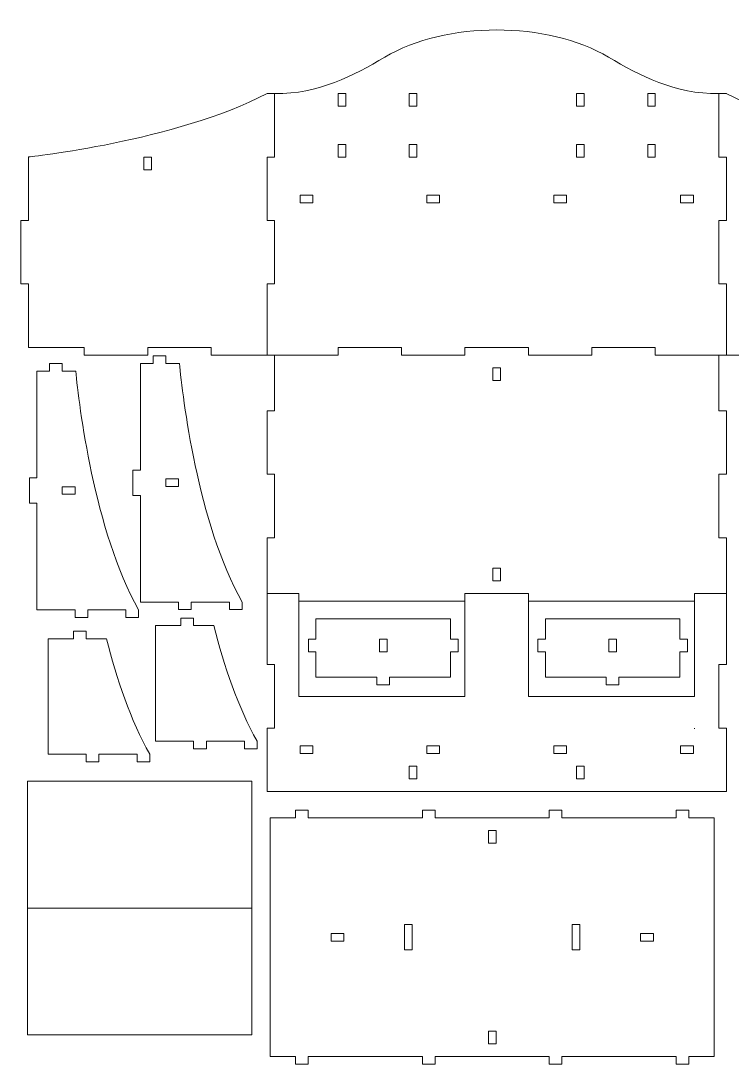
# Model space of a CAD drawing. Header units: millimetres. Extents: x 401 to 1796, y 156 to 1707.
# Drawn here: x 401 to 962, y 249 to 1071 of the extents above; entities that cross this region are included whole.
import ezdxf

# ---------------------------------------------------------------- set-up
doc = ezdxf.new("R2010")
doc.units = ezdxf.units.MM
doc.header["$MEASUREMENT"] = 0
doc.layers.add('layer 1', color=7, linetype='Continuous')

msp = doc.modelspace()

# ---------------------------------------------------------------- linework, layer by layer
at = {"layer": 'layer 1', "color": 240, "lineweight": 20}
for points in [[(651.1672, 1003.3244), (657.1672, 1003.3244), (657.1672, 1013.3244), (651.1672, 1013.3244), (651.1672, 1003.3244)], [(707.1672, 1003.3244), (713.1672, 1003.3244), (713.1672, 1013.3244), (707.1672, 1013.3244), (707.1672, 1003.3244)], [(839.1672, 1003.3244), (845.1672, 1003.3244), (845.1672, 1013.3244), (839.1672, 1013.3244), (839.1672, 1003.3244)], [(895.1672, 1003.3244), (901.1672, 1003.3244), (901.1672, 1013.3244), (895.1672, 1013.3244), (895.1672, 1003.3244)], [(651.1672, 963.3244), (657.1672, 963.3244), (657.1672, 973.3244), (651.1672, 973.3244), (651.1672, 963.3244)], [(707.1672, 963.3244), (713.1672, 963.3244), (713.1672, 973.3244), (707.1672, 973.3244), (707.1672, 963.3244)], [(839.1672, 963.3244), (845.1672, 963.3244), (845.1672, 973.3244), (839.1672, 973.3244), (839.1672, 963.3244)], [(895.1672, 963.3244), (901.1672, 963.3244), (901.1672, 973.3244), (895.1672, 973.3244), (895.1672, 963.3244)], [(498.1672, 953.3244), (504.1672, 953.3244), (504.1672, 963.3244), (498.1672, 963.3244), (498.1672, 953.3244)], [(621.1672, 927.3244), (631.1672, 927.3244), (631.1672, 933.3244), (621.1672, 933.3244), (621.1672, 927.3244)], [(721.1672, 927.3244), (731.1672, 927.3244), (731.1672, 933.3244), (721.1672, 933.3244), (721.1672, 927.3244)], [(821.1672, 927.3244), (831.1672, 927.3244), (831.1672, 933.3244), (821.1672, 933.3244), (821.1672, 927.3244)], [(921.1672, 927.3244), (931.1672, 927.3244), (931.1672, 933.3244), (921.1672, 933.3244), (921.1672, 927.3244)], [(773.1672, 787.3244), (779.1672, 787.3244), (779.1672, 797.3244), (773.1672, 797.3244), (773.1672, 787.3244)], [(773.1672, 629.3244), (779.1672, 629.3244), (779.1672, 639.3244), (773.1672, 639.3244), (773.1672, 629.3244)], [(621.1672, 493.3244), (631.1672, 493.3244), (631.1672, 499.3244), (621.1672, 499.3244), (621.1672, 493.3244)], [(721.1672, 493.3244), (731.1672, 493.3244), (731.1672, 499.3244), (721.1672, 499.3244), (721.1672, 493.3244)], [(821.1672, 493.3509), (831.1672, 493.3509), (831.1672, 499.3509), (821.1672, 499.3509), (821.1672, 493.3509)], [(921.1672, 493.3244), (931.1672, 493.3244), (931.1672, 499.3244), (921.1672, 499.3244), (921.1672, 493.3244)], [(707.1672, 473.3244), (713.1672, 473.3244), (713.1672, 483.3244), (707.1672, 483.3244), (707.1672, 473.3244)], [(839.1672, 473.3244), (845.1672, 473.3244), (845.1672, 483.3244), (839.1672, 483.3244), (839.1672, 473.3244)]]:
    msp.add_lwpolyline(points, close=True, dxfattribs=at)
at = {"layer": 'layer 1', "color": 250, "lineweight": 20}
for points in [[(769.6406, 422.5405), (775.6406, 422.5405), (775.6406, 432.5405), (769.6406, 432.5405), (769.6406, 422.5405)], [(703.6406, 338.5405), (709.6406, 338.5405), (709.6406, 358.5405), (703.6406, 358.5405), (703.6406, 338.5405)], [(835.6406, 338.5405), (841.6406, 338.5405), (841.6406, 358.5405), (835.6406, 358.5405), (835.6406, 338.5405)], [(645.6406, 345.5405), (655.6406, 345.5405), (655.6406, 351.5405), (645.6406, 351.5405), (645.6406, 345.5405)], [(889.6406, 345.5405), (899.6406, 345.5405), (899.6406, 351.5405), (889.6406, 351.5405), (889.6406, 345.5405)], [(769.6406, 264.5405), (775.6406, 264.5405), (775.6406, 274.5405), (769.6406, 274.5405), (769.6406, 264.5405)]]:
    msp.add_lwpolyline(points, close=True, dxfattribs=at)
at = {"layer": 'layer 1', "color": 240, "lineweight": 20}
for points, knots in [([(957.1674, 807.3242), (957.1674, 807.3242), (957.1674, 863.3244), (957.1674, 863.3244), (957.1674, 863.3244), (957.1674, 863.3244), (951.167, 863.3242), (951.167, 863.3242), (951.167, 863.3242), (951.167, 863.3242), (951.167, 913.3242), (951.167, 913.3242), (951.167, 913.3242), (951.167, 913.3242), (957.1674, 913.3242), (957.1674, 913.3242), (957.1674, 913.3242), (957.1674, 913.3242), (957.1674, 963.3246), (957.1674, 963.3246), (957.1674, 963.3246), (957.1674, 963.3246), (951.167, 963.3244), (951.167, 963.3244), (951.167, 963.3244), (951.167, 963.3244), (951.167, 1013.3366), (951.167, 1013.3366), (951.167, 1013.3366), (916.6127, 1012.8363), (888.9398, 1027.4758), (864.3451, 1042.0728), (864.3451, 1042.0728), (816.2293, 1070.6298), (736.1045, 1070.6283), (687.9894, 1042.0718), (687.9894, 1042.0718), (663.3948, 1027.4748), (635.7215, 1012.8241), (601.1672, 1013.3244)], [0, 0, 0, 0, 0.09090909, 0.09090909, 0.09090909, 0.09090909, 0.18181818, 0.18181818, 0.18181818, 0.18181818, 0.27272727, 0.27272727, 0.27272727, 0.27272727, 0.36363636, 0.36363636, 0.36363636, 0.36363636, 0.45454545, 0.45454545, 0.45454545, 0.45454545, 0.54545455, 0.54545455, 0.54545455, 0.54545455, 0.63636364, 0.63636364, 0.63636364, 0.63636364, 0.72727273, 0.72727273, 0.72727273, 0.72727273, 0.81818182, 0.81818182, 0.81818182, 0.81818182, 1, 1, 1, 1]), ([(595.1672, 1013.3244), (523.1268, 975.7123), (407.1674, 963.3246), (407.1674, 963.3246), (407.1674, 963.3246), (407.1674, 963.3246), (407.1674, 913.3242), (407.1674, 913.3242), (407.1674, 913.3242), (407.1674, 913.3242), (401.1674, 913.3244), (401.1674, 913.3244), (401.1674, 913.3244), (401.1674, 913.3244), (401.1672, 863.3242), (401.1672, 863.3242), (401.1672, 863.3242), (401.1672, 863.3242), (407.1674, 863.3242), (407.1674, 863.3242), (407.1674, 863.3242), (407.1674, 863.3242), (407.1672, 813.3266), (407.1672, 813.3266), (407.1672, 813.3266), (407.1672, 813.3266), (451.1672, 813.3266), (451.1672, 813.3266), (451.1672, 813.3266), (451.1672, 813.3266), (451.1672, 807.3242), (451.1672, 807.3242), (451.1672, 807.3242), (451.1672, 807.3242), (501.1672, 807.3242), (501.1672, 807.3242), (501.1672, 807.3242), (501.1672, 807.3242), (501.1672, 813.3266), (501.1672, 813.3266), (501.1672, 813.3266), (501.1672, 813.3266), (551.1672, 813.3244), (551.1672, 813.3244), (551.1672, 813.3244), (551.1672, 813.3244), (551.1672, 807.3242), (551.1672, 807.3242), (551.1672, 807.3242), (551.1672, 807.3242), (651.1674, 807.3242), (651.1674, 807.3242), (651.1674, 807.3242), (651.1674, 807.3242), (651.1674, 813.3266), (651.1674, 813.3266), (651.1674, 813.3266), (651.1674, 813.3266), (701.1674, 813.3266), (701.1674, 813.3266), (701.1674, 813.3266), (701.1674, 813.3266), (701.1674, 807.3242), (701.1674, 807.3242), (701.1674, 807.3242), (701.1674, 807.3242), (751.1672, 807.3242), (751.1672, 807.3242), (751.1672, 807.3242), (751.1672, 807.3242), (751.167, 813.3266), (751.167, 813.3266), (751.167, 813.3266), (751.167, 813.3266), (801.1672, 813.3266), (801.1672, 813.3266), (801.1672, 813.3266), (801.1672, 813.3266), (801.167, 807.3242), (801.167, 807.3242), (801.167, 807.3242), (801.167, 807.3242), (851.1672, 807.3242), (851.1672, 807.3242), (851.1672, 807.3242), (851.1672, 807.3242), (851.167, 813.3266), (851.167, 813.3266), (851.167, 813.3266), (851.167, 813.3266), (901.1672, 813.3266), (901.1672, 813.3266), (901.1672, 813.3266), (901.1672, 813.3266), (901.167, 807.3242), (901.167, 807.3242), (901.167, 807.3242), (901.167, 807.3242), (1001.1672, 807.3242), (1001.1672, 807.3242), (1001.1672, 807.3242), (1001.1672, 807.3242), (1001.1672, 813.3266), (1001.1672, 813.3266), (1001.1672, 813.3266), (1001.1672, 813.3266), (1051.1672, 813.3266), (1051.1672, 813.3266), (1051.1672, 813.3266), (1051.1672, 813.3266), (1051.167, 807.3242), (1051.167, 807.3242), (1051.167, 807.3242), (1051.167, 807.3242), (1101.1674, 807.3242), (1101.1674, 807.3242), (1101.1674, 807.3242), (1101.1674, 807.3242), (1101.1672, 813.3266), (1101.1672, 813.3266), (1101.1672, 813.3266), (1101.1672, 813.3266), (1145.1672, 813.3266), (1145.1672, 813.3266), (1145.1672, 813.3266), (1145.1672, 813.3266), (1145.167, 863.3242), (1145.167, 863.3242), (1145.167, 863.3242), (1145.167, 863.3242), (1151.1674, 863.3242), (1151.1674, 863.3242), (1151.1674, 863.3242), (1151.1674, 863.3242), (1151.1674, 913.3244), (1151.1674, 913.3244), (1151.1674, 913.3244), (1151.1674, 913.3244), (1145.167, 913.3242), (1145.167, 913.3242), (1145.167, 913.3242), (1145.167, 913.3242), (1145.167, 963.3246), (1145.167, 963.3246), (1145.167, 963.3246), (1145.167, 963.3246), (1029.2118, 975.7367), (957.1643, 1013.3258)], [0, 0, 0, 0, 0.02631579, 0.02631579, 0.02631579, 0.02631579, 0.05263158, 0.05263158, 0.05263158, 0.05263158, 0.07894737, 0.07894737, 0.07894737, 0.07894737, 0.10526316, 0.10526316, 0.10526316, 0.10526316, 0.13157895, 0.13157895, 0.13157895, 0.13157895, 0.15789474, 0.15789474, 0.15789474, 0.15789474, 0.18421053, 0.18421053, 0.18421053, 0.18421053, 0.21052632, 0.21052632, 0.21052632, 0.21052632, 0.23684211, 0.23684211, 0.23684211, 0.23684211, 0.26315789, 0.26315789, 0.26315789, 0.26315789, 0.28947368, 0.28947368, 0.28947368, 0.28947368, 0.31578947, 0.31578947, 0.31578947, 0.31578947, 0.34210526, 0.34210526, 0.34210526, 0.34210526, 0.36842105, 0.36842105, 0.36842105, 0.36842105, 0.39473684, 0.39473684, 0.39473684, 0.39473684, 0.42105263, 0.42105263, 0.42105263, 0.42105263, 0.44736842, 0.44736842, 0.44736842, 0.44736842, 0.47368421, 0.47368421, 0.47368421, 0.47368421, 0.5, 0.5, 0.5, 0.5, 0.52631579, 0.52631579, 0.52631579, 0.52631579, 0.55263158, 0.55263158, 0.55263158, 0.55263158, 0.57894737, 0.57894737, 0.57894737, 0.57894737, 0.60526316, 0.60526316, 0.60526316, 0.60526316, 0.63157895, 0.63157895, 0.63157895, 0.63157895, 0.65789474, 0.65789474, 0.65789474, 0.65789474, 0.68421053, 0.68421053, 0.68421053, 0.68421053, 0.71052632, 0.71052632, 0.71052632, 0.71052632, 0.73684211, 0.73684211, 0.73684211, 0.73684211, 0.76315789, 0.76315789, 0.76315789, 0.76315789, 0.78947368, 0.78947368, 0.78947368, 0.78947368, 0.81578947, 0.81578947, 0.81578947, 0.81578947, 0.84210526, 0.84210526, 0.84210526, 0.84210526, 0.86842105, 0.86842105, 0.86842105, 0.86842105, 0.89473684, 0.89473684, 0.89473684, 0.89473684, 0.92105263, 0.92105263, 0.92105263, 0.92105263, 0.94736842, 0.94736842, 0.94736842, 0.94736842, 1, 1, 1, 1]), ([(601.1674, 1013.3356), (601.1674, 1013.3356), (601.1674, 963.3246), (601.1674, 963.3246), (601.1674, 963.3246), (601.1674, 963.3246), (595.167, 963.3246), (595.167, 963.3246), (595.167, 963.3246), (595.167, 963.3246), (595.167, 913.3242), (595.167, 913.3242), (595.167, 913.3242), (595.167, 913.3242), (601.1674, 913.3244), (601.1674, 913.3244), (601.1674, 913.3244), (601.1674, 913.3244), (601.1674, 863.3242), (601.1674, 863.3242), (601.1674, 863.3242), (601.1674, 863.3242), (595.167, 863.3244), (595.167, 863.3244), (595.167, 863.3244), (595.167, 863.3244), (595.1671, 807.3242), (595.1671, 807.3242)], [0, 0, 0, 0, 0.125, 0.125, 0.125, 0.125, 0.25, 0.25, 0.25, 0.25, 0.375, 0.375, 0.375, 0.375, 0.5, 0.5, 0.5, 0.5, 0.625, 0.625, 0.625, 0.625, 0.75, 0.75, 0.75, 0.75, 1, 1, 1, 1]), ([(575.5161, 612.6775), (540.5196, 674.6584), (528.6043, 775.2263), (526.0699, 800.6775), (526.0699, 800.6775), (526.0699, 800.6775), (525.8969, 800.6775), (525.8969, 800.6775), (525.8969, 800.6775), (525.8969, 800.6775), (515.5159, 800.6775), (515.5159, 800.6775), (515.5159, 800.6775), (515.5159, 800.6775), (515.5159, 806.6775), (515.5159, 806.6775), (515.5159, 806.6775), (515.5159, 806.6775), (505.5159, 806.6775), (505.5159, 806.6775), (505.5159, 806.6775), (505.5159, 806.6775), (505.5159, 806.5775), (505.5159, 806.5775), (505.5159, 806.5775), (505.5159, 806.5775), (505.5159, 800.6775), (505.5159, 800.6775), (505.5159, 800.6775), (505.5159, 800.6775), (495.5159, 800.6775), (495.5159, 800.6775), (495.5159, 800.6775), (495.5159, 800.6775), (495.5159, 716.6775), (495.5159, 716.6775), (495.5159, 716.6775), (495.5159, 716.6775), (489.5159, 716.6775), (489.5159, 716.6775), (489.5159, 716.6775), (489.5159, 716.6775), (489.5159, 696.6775), (489.5159, 696.6775), (489.5159, 696.6775), (489.5159, 696.6775), (495.5159, 696.6775), (495.5159, 696.6775), (495.5159, 696.6775), (495.5159, 696.6775), (495.5159, 612.6775), (495.5159, 612.6775), (495.5159, 612.6775), (495.5159, 612.6775), (525.5163, 612.6775), (525.5163, 612.6775), (525.5163, 612.6775), (525.5163, 612.6775), (525.5161, 606.6774), (525.5161, 606.6774), (525.5161, 606.6774), (525.5161, 606.6774), (525.5161, 606.6773), (525.5161, 606.6773), (525.5161, 606.6773), (525.5161, 606.6773), (525.5161, 606.6773), (525.5161, 606.6773), (525.5161, 606.6773), (525.5161, 606.6773), (535.5159, 606.6773), (535.5159, 606.6773), (535.5159, 606.6773), (535.5159, 606.6773), (535.5159, 612.6775), (535.5159, 612.6775), (535.5159, 612.6775), (535.5159, 612.6775), (565.5159, 612.6775), (565.5159, 612.6775), (565.5159, 612.6775), (565.5159, 612.6775), (565.5159, 606.6773), (565.5159, 606.6773), (565.5159, 606.6773), (565.5159, 606.6773), (575.516, 606.6773), (575.516, 606.6773), (575.516, 606.6773), (575.516, 606.6773), (575.5161, 612.6775), (575.5161, 612.6775)], [0, 0, 0, 0, 0.04166667, 0.04166667, 0.04166667, 0.04166667, 0.08333333, 0.08333333, 0.08333333, 0.08333333, 0.125, 0.125, 0.125, 0.125, 0.16666667, 0.16666667, 0.16666667, 0.16666667, 0.20833333, 0.20833333, 0.20833333, 0.20833333, 0.25, 0.25, 0.25, 0.25, 0.29166667, 0.29166667, 0.29166667, 0.29166667, 0.33333333, 0.33333333, 0.33333333, 0.33333333, 0.375, 0.375, 0.375, 0.375, 0.41666667, 0.41666667, 0.41666667, 0.41666667, 0.45833333, 0.45833333, 0.45833333, 0.45833333, 0.5, 0.5, 0.5, 0.5, 0.54166667, 0.54166667, 0.54166667, 0.54166667, 0.58333333, 0.58333333, 0.58333333, 0.58333333, 0.625, 0.625, 0.625, 0.625, 0.66666667, 0.66666667, 0.66666667, 0.66666667, 0.70833333, 0.70833333, 0.70833333, 0.70833333, 0.75, 0.75, 0.75, 0.75, 0.79166667, 0.79166667, 0.79166667, 0.79166667, 0.83333333, 0.83333333, 0.83333333, 0.83333333, 0.875, 0.875, 0.875, 0.875, 0.91666667, 0.91666667, 0.91666667, 0.91666667, 1, 1, 1, 1]), ([(951.167, 807.3244), (951.167, 807.3244), (951.167, 763.3242), (951.167, 763.3242), (951.167, 763.3242), (951.167, 763.3242), (957.1674, 763.3244), (957.1674, 763.3244), (957.1674, 763.3244), (957.1674, 763.3244), (957.1674, 713.3246), (957.1674, 713.3246), (957.1674, 713.3246), (957.1674, 713.3246), (951.167, 713.3246), (951.167, 713.3246), (951.167, 713.3246), (951.167, 713.3246), (951.167, 663.3242), (951.167, 663.3242), (951.167, 663.3242), (951.167, 663.3242), (957.1674, 663.3244), (957.1674, 663.3244), (957.1674, 663.3244), (957.1674, 663.3244), (957.1674, 563.3242), (957.1674, 563.3242), (957.1674, 563.3242), (957.1674, 563.3242), (951.167, 563.3244), (951.167, 563.3244), (951.167, 563.3244), (951.167, 563.3244), (951.167, 513.3242), (951.167, 513.3242), (951.167, 513.3242), (951.167, 513.3242), (957.1674, 513.3244), (957.1674, 513.3244), (957.1674, 513.3244), (957.1674, 513.3244), (957.1674, 463.3242), (957.1674, 463.3242), (957.1674, 463.3242), (957.1674, 463.3242), (595.167, 463.3242), (595.167, 463.3242), (595.167, 463.3242), (595.167, 463.3242), (595.167, 513.3244), (595.167, 513.3244), (595.167, 513.3244), (595.167, 513.3244), (601.1674, 513.3242), (601.1674, 513.3242), (601.1674, 513.3242), (601.1674, 513.3242), (601.1674, 563.3244), (601.1674, 563.3244), (601.1674, 563.3244), (601.1674, 563.3244), (595.167, 563.3242), (595.167, 563.3242), (595.167, 563.3242), (595.167, 563.3242), (595.167, 663.3244), (595.167, 663.3244), (595.167, 663.3244), (595.167, 663.3244), (601.1674, 663.3242), (601.1674, 663.3242), (601.1674, 663.3242), (601.1674, 663.3242), (601.1674, 713.3246), (601.1674, 713.3246), (601.1674, 713.3246), (601.1674, 713.3246), (595.167, 713.3246), (595.167, 713.3246), (595.167, 713.3246), (595.167, 713.3246), (595.167, 763.3244), (595.167, 763.3244), (595.167, 763.3244), (595.167, 763.3244), (601.1674, 763.3242), (601.1674, 763.3242), (601.1674, 763.3242), (601.1674, 763.3242), (601.1674, 807.3244), (601.1674, 807.3244)], [0, 0, 0, 0, 0.04166667, 0.04166667, 0.04166667, 0.04166667, 0.08333333, 0.08333333, 0.08333333, 0.08333333, 0.125, 0.125, 0.125, 0.125, 0.16666667, 0.16666667, 0.16666667, 0.16666667, 0.20833333, 0.20833333, 0.20833333, 0.20833333, 0.25, 0.25, 0.25, 0.25, 0.29166667, 0.29166667, 0.29166667, 0.29166667, 0.33333333, 0.33333333, 0.33333333, 0.33333333, 0.375, 0.375, 0.375, 0.375, 0.41666667, 0.41666667, 0.41666667, 0.41666667, 0.45833333, 0.45833333, 0.45833333, 0.45833333, 0.5, 0.5, 0.5, 0.5, 0.54166667, 0.54166667, 0.54166667, 0.54166667, 0.58333333, 0.58333333, 0.58333333, 0.58333333, 0.625, 0.625, 0.625, 0.625, 0.66666667, 0.66666667, 0.66666667, 0.66666667, 0.70833333, 0.70833333, 0.70833333, 0.70833333, 0.75, 0.75, 0.75, 0.75, 0.79166667, 0.79166667, 0.79166667, 0.79166667, 0.83333333, 0.83333333, 0.83333333, 0.83333333, 0.875, 0.875, 0.875, 0.875, 0.91666667, 0.91666667, 0.91666667, 0.91666667, 1, 1, 1, 1]), ([(493.8489, 606.5658), (458.8524, 668.5467), (446.9371, 769.1146), (444.4027, 794.5658), (444.4027, 794.5658), (444.4027, 794.5658), (444.2297, 794.5658), (444.2297, 794.5658), (444.2297, 794.5658), (444.2297, 794.5658), (433.8487, 794.5658), (433.8487, 794.5658), (433.8487, 794.5658), (433.8487, 794.5658), (433.8487, 800.5658), (433.8487, 800.5658), (433.8487, 800.5658), (433.8487, 800.5658), (423.8487, 800.5658), (423.8487, 800.5658), (423.8487, 800.5658), (423.8487, 800.5658), (423.8487, 800.4658), (423.8487, 800.4658), (423.8487, 800.4658), (423.8487, 800.4658), (423.8487, 794.5658), (423.8487, 794.5658), (423.8487, 794.5658), (423.8487, 794.5658), (413.8487, 794.5658), (413.8487, 794.5658), (413.8487, 794.5658), (413.8487, 794.5658), (413.8487, 710.5658), (413.8487, 710.5658), (413.8487, 710.5658), (413.8487, 710.5658), (407.8487, 710.5658), (407.8487, 710.5658), (407.8487, 710.5658), (407.8487, 710.5658), (407.8487, 690.5658), (407.8487, 690.5658), (407.8487, 690.5658), (407.8487, 690.5658), (413.8487, 690.5658), (413.8487, 690.5658), (413.8487, 690.5658), (413.8487, 690.5658), (413.8487, 606.5658), (413.8487, 606.5658), (413.8487, 606.5658), (413.8487, 606.5658), (443.8491, 606.5658), (443.8491, 606.5658), (443.8491, 606.5658), (443.8491, 606.5658), (443.8489, 600.5657), (443.8489, 600.5657), (443.8489, 600.5657), (443.8489, 600.5657), (443.8489, 600.5656), (443.8489, 600.5656), (443.8489, 600.5656), (443.8489, 600.5656), (443.8489, 600.5656), (443.8489, 600.5656), (443.8489, 600.5656), (443.8489, 600.5656), (453.8487, 600.5656), (453.8487, 600.5656), (453.8487, 600.5656), (453.8487, 600.5656), (453.8487, 606.5658), (453.8487, 606.5658), (453.8487, 606.5658), (453.8487, 606.5658), (483.8487, 606.5658), (483.8487, 606.5658), (483.8487, 606.5658), (483.8487, 606.5658), (483.8487, 600.5656), (483.8487, 600.5656), (483.8487, 600.5656), (483.8487, 600.5656), (493.8488, 600.5656), (493.8488, 600.5656), (493.8488, 600.5656), (493.8488, 600.5656), (493.8489, 606.5658), (493.8489, 606.5658)], [0, 0, 0, 0, 0.04166667, 0.04166667, 0.04166667, 0.04166667, 0.08333333, 0.08333333, 0.08333333, 0.08333333, 0.125, 0.125, 0.125, 0.125, 0.16666667, 0.16666667, 0.16666667, 0.16666667, 0.20833333, 0.20833333, 0.20833333, 0.20833333, 0.25, 0.25, 0.25, 0.25, 0.29166667, 0.29166667, 0.29166667, 0.29166667, 0.33333333, 0.33333333, 0.33333333, 0.33333333, 0.375, 0.375, 0.375, 0.375, 0.41666667, 0.41666667, 0.41666667, 0.41666667, 0.45833333, 0.45833333, 0.45833333, 0.45833333, 0.5, 0.5, 0.5, 0.5, 0.54166667, 0.54166667, 0.54166667, 0.54166667, 0.58333333, 0.58333333, 0.58333333, 0.58333333, 0.625, 0.625, 0.625, 0.625, 0.66666667, 0.66666667, 0.66666667, 0.66666667, 0.70833333, 0.70833333, 0.70833333, 0.70833333, 0.75, 0.75, 0.75, 0.75, 0.79166667, 0.79166667, 0.79166667, 0.79166667, 0.83333333, 0.83333333, 0.83333333, 0.83333333, 0.875, 0.875, 0.875, 0.875, 0.91666667, 0.91666667, 0.91666667, 0.91666667, 1, 1, 1, 1]), ([(525.5159, 709.6775), (525.5159, 709.6775), (525.5159, 703.6775), (525.5159, 703.6775), (525.5159, 703.6775), (525.5159, 703.6775), (516.1298, 703.6775), (516.1298, 703.6775), (516.1298, 703.6775), (516.1298, 703.6775), (515.5159, 703.6775), (515.5159, 703.6775), (515.5159, 703.6775), (515.5159, 703.6775), (515.5159, 709.6294), (515.5159, 709.6294), (515.5159, 709.6294), (515.5159, 709.6294), (515.5159, 709.6775), (515.5159, 709.6775), (515.5159, 709.6775), (515.5159, 709.6775), (525.5159, 709.6775), (525.5159, 709.6775)], [0, 0, 0, 0, 0.14285714, 0.14285714, 0.14285714, 0.14285714, 0.28571429, 0.28571429, 0.28571429, 0.28571429, 0.42857143, 0.42857143, 0.42857143, 0.42857143, 0.57142857, 0.57142857, 0.57142857, 0.57142857, 0.71428571, 0.71428571, 0.71428571, 0.71428571, 1, 1, 1, 1]), ([(443.8487, 703.5658), (443.8487, 703.5658), (443.8487, 697.5658), (443.8487, 697.5658), (443.8487, 697.5658), (443.8487, 697.5658), (434.4626, 697.5658), (434.4626, 697.5658), (434.4626, 697.5658), (434.4626, 697.5658), (433.8487, 697.5658), (433.8487, 697.5658), (433.8487, 697.5658), (433.8487, 697.5658), (433.8487, 703.5177), (433.8487, 703.5177), (433.8487, 703.5177), (433.8487, 703.5177), (433.8487, 703.5658), (433.8487, 703.5658), (433.8487, 703.5658), (433.8487, 703.5658), (443.8487, 703.5658), (443.8487, 703.5658)], [0, 0, 0, 0, 0.14285714, 0.14285714, 0.14285714, 0.14285714, 0.28571429, 0.28571429, 0.28571429, 0.28571429, 0.42857143, 0.42857143, 0.42857143, 0.42857143, 0.57142857, 0.57142857, 0.57142857, 0.57142857, 0.71428571, 0.71428571, 0.71428571, 0.71428571, 1, 1, 1, 1]), ([(751.167, 538.3244), (751.167, 538.3244), (751.1672, 619.3244), (751.1672, 619.3244), (751.1672, 619.3244), (751.1672, 619.3244), (801.1674, 619.3244), (801.1674, 619.3244)], [0, 0, 0, 0, 0.33333333, 0.33333333, 0.33333333, 0.33333333, 1, 1, 1, 1]), ([(507.3527, 503.0743), (507.3527, 503.0743), (537.3531, 503.0743), (537.3531, 503.0743), (537.3531, 503.0743), (537.3531, 503.0743), (537.3529, 497.0741), (537.3529, 497.0741), (537.3529, 497.0741), (537.3529, 497.0741), (547.3527, 497.0741), (547.3527, 497.0741), (547.3527, 497.0741), (547.3527, 497.0741), (547.3527, 503.0743), (547.3527, 503.0743), (547.3527, 503.0743), (547.3527, 503.0743), (577.3527, 503.0743), (577.3527, 503.0743), (577.3527, 503.0743), (577.3527, 503.0743), (577.3527, 497.0741), (577.3527, 497.0741), (577.3527, 497.0741), (577.3527, 497.0741), (587.3528, 497.0741), (587.3528, 497.0741), (587.3528, 497.0741), (587.3528, 497.0741), (587.3529, 503.0743), (587.3529, 503.0743), (587.3529, 503.0743), (572.5118, 529.3587), (560.9514, 562.5828), (553.3673, 594.0743), (553.3673, 594.0743), (553.3673, 594.0743), (537.3527, 594.0743), (537.3527, 594.0743), (537.3527, 594.0743), (537.3527, 594.0743), (537.3527, 600.0743), (537.3527, 600.0743), (537.3527, 600.0743), (537.3527, 600.0743), (527.3527, 600.0743), (527.3527, 600.0743), (527.3527, 600.0743), (527.3527, 600.0743), (527.3527, 594.0743), (527.3527, 594.0743), (527.3527, 594.0743), (527.3527, 594.0743), (507.3527, 594.0743), (507.3527, 594.0743), (507.3527, 594.0743), (507.3527, 594.0743), (507.3527, 503.0743), (507.3527, 503.0743)], [0, 0, 0, 0, 0.0625, 0.0625, 0.0625, 0.0625, 0.125, 0.125, 0.125, 0.125, 0.1875, 0.1875, 0.1875, 0.1875, 0.25, 0.25, 0.25, 0.25, 0.3125, 0.3125, 0.3125, 0.3125, 0.375, 0.375, 0.375, 0.375, 0.4375, 0.4375, 0.4375, 0.4375, 0.5, 0.5, 0.5, 0.5, 0.5625, 0.5625, 0.5625, 0.5625, 0.625, 0.625, 0.625, 0.625, 0.6875, 0.6875, 0.6875, 0.6875, 0.75, 0.75, 0.75, 0.75, 0.8125, 0.8125, 0.8125, 0.8125, 0.875, 0.875, 0.875, 0.875, 1, 1, 1, 1]), ([(422.7298, 492.7862), (422.7298, 492.7862), (452.7302, 492.7862), (452.7302, 492.7862), (452.7302, 492.7862), (452.7302, 492.7862), (452.73, 486.786), (452.73, 486.786), (452.73, 486.786), (452.73, 486.786), (462.7298, 486.786), (462.7298, 486.786), (462.7298, 486.786), (462.7298, 486.786), (462.7298, 492.7862), (462.7298, 492.7862), (462.7298, 492.7862), (462.7298, 492.7862), (492.7298, 492.7862), (492.7298, 492.7862), (492.7298, 492.7862), (492.7298, 492.7862), (492.7298, 486.786), (492.7298, 486.786), (492.7298, 486.786), (492.7298, 486.786), (502.7299, 486.786), (502.7299, 486.786), (502.7299, 486.786), (502.7299, 486.786), (502.73, 492.7862), (502.73, 492.7862), (502.73, 492.7862), (487.8889, 519.0706), (476.3285, 552.2947), (468.7444, 583.7862), (468.7444, 583.7862), (468.7444, 583.7862), (452.7298, 583.7862), (452.7298, 583.7862), (452.7298, 583.7862), (452.7298, 583.7862), (452.7298, 589.7862), (452.7298, 589.7862), (452.7298, 589.7862), (452.7298, 589.7862), (442.7298, 589.7862), (442.7298, 589.7862), (442.7298, 589.7862), (442.7298, 589.7862), (442.7298, 583.7862), (442.7298, 583.7862), (442.7298, 583.7862), (442.7298, 583.7862), (422.7298, 583.7862), (422.7298, 583.7862), (422.7298, 583.7862), (422.7298, 583.7862), (422.7298, 492.7862), (422.7298, 492.7862)], [0, 0, 0, 0, 0.0625, 0.0625, 0.0625, 0.0625, 0.125, 0.125, 0.125, 0.125, 0.1875, 0.1875, 0.1875, 0.1875, 0.25, 0.25, 0.25, 0.25, 0.3125, 0.3125, 0.3125, 0.3125, 0.375, 0.375, 0.375, 0.375, 0.4375, 0.4375, 0.4375, 0.4375, 0.5, 0.5, 0.5, 0.5, 0.5625, 0.5625, 0.5625, 0.5625, 0.625, 0.625, 0.625, 0.625, 0.6875, 0.6875, 0.6875, 0.6875, 0.75, 0.75, 0.75, 0.75, 0.8125, 0.8125, 0.8125, 0.8125, 0.875, 0.875, 0.875, 0.875, 1, 1, 1, 1]), ([(406.3238, 471.5646), (406.3238, 471.5646), (583.3238, 471.5646), (583.3238, 471.5646), (583.3238, 471.5646), (583.3238, 471.5646), (583.3238, 271.5646), (583.3238, 271.5646), (583.3238, 271.5646), (583.3238, 271.5646), (406.3238, 271.5646), (406.3238, 271.5646), (406.3238, 271.5646), (406.3238, 271.5646), (406.3238, 471.5646), (406.3238, 471.5646)], [0, 0, 0, 0, 0.2, 0.2, 0.2, 0.2, 0.4, 0.4, 0.4, 0.4, 0.6, 0.6, 0.6, 0.6, 1, 1, 1, 1])]:
    msp.add_open_spline(points, degree=3, knots=knots, dxfattribs=at)
for points in [[(595.1672, 1013.3244), (595.1672, 1013.3244), (601.1674, 1013.3356), (601.1674, 1013.3356)], [(598.1311, 1013.3244), (598.1244, 1013.3262), (598.1174, 1013.3281), (598.1105, 1013.3299)], [(951.1888, 1013.3244), (951.1816, 1013.3283), (951.1743, 1013.3325), (951.167, 1013.3366)], [(951.167, 1013.3366), (951.167, 1013.3366), (957.1672, 1013.3258), (957.1672, 1013.3258)], [(954.2063, 1013.3311), (954.1979, 1013.3289), (954.1895, 1013.3266), (954.1812, 1013.3244)], [(595.1672, 619.3244), (595.1672, 619.3244), (620.1672, 619.3244), (620.1672, 619.3244)], [(620.1674, 613.3244), (620.1674, 613.3244), (620.1674, 619.3244), (620.1674, 619.3244)], [(801.1674, 619.3244), (801.1674, 619.3244), (801.1674, 538.3244), (801.1674, 538.3244)], [(932.1672, 619.3244), (932.1672, 619.3244), (932.1672, 538.3244), (932.1672, 538.3244)], [(932.1672, 619.3244), (932.1672, 619.3244), (951.1672, 619.3244), (951.1672, 619.3244)], [(957.1674, 619.3244), (957.1674, 619.3244), (951.1672, 619.3244), (951.1672, 619.3244)], [(620.1672, 613.3244), (620.1672, 613.3244), (751.1672, 613.3244), (751.1672, 613.3244)], [(620.1674, 613.3244), (620.1674, 613.3244), (620.1674, 538.3244), (620.1674, 538.3244)], [(801.1672, 613.3244), (801.1672, 613.3244), (932.1672, 613.3244), (932.1672, 613.3244)], [(620.1674, 538.3244), (620.1674, 538.3244), (751.1672, 538.3244), (751.1672, 538.3244)], [(801.1674, 538.3244), (801.1674, 538.3244), (932.1672, 538.3244), (932.1672, 538.3244)], [(932.1672, 513.3244), (932.1672, 513.3244), (932.1672, 512.7382), (932.1672, 512.7382)], [(406.3238, 371.5646), (406.3238, 371.5646), (583.3238, 371.5646), (583.3238, 371.5646)]]:
    msp.add_open_spline(points, degree=3, dxfattribs=at)
at = {"layer": 'layer 1', "color": 140, "lineweight": 20}
for points, knots in [([(627.7323, 573.3538), (627.7323, 573.3538), (633.7323, 573.3538), (633.7323, 573.3538), (633.7323, 573.3538), (633.7323, 573.3538), (633.7323, 553.3538), (633.7323, 553.3538), (633.7323, 553.3538), (633.7323, 553.3538), (681.7323, 553.3538), (681.7323, 553.3538), (681.7323, 553.3538), (681.7323, 553.3538), (681.7323, 547.3538), (681.7323, 547.3538), (681.7323, 547.3538), (681.7323, 547.3538), (691.7323, 547.3538), (691.7323, 547.3538), (691.7323, 547.3538), (691.7323, 547.3538), (691.7323, 553.3538), (691.7323, 553.3538), (691.7323, 553.3538), (691.7323, 553.3538), (739.7323, 553.3538), (739.7323, 553.3538), (739.7323, 553.3538), (739.7323, 553.3538), (739.7323, 573.3538), (739.7323, 573.3538), (739.7323, 573.3538), (739.7323, 573.3538), (745.7323, 573.3538), (745.7323, 573.3538), (745.7323, 573.3538), (745.7323, 573.3538), (745.7323, 583.3538), (745.7323, 583.3538), (745.7323, 583.3538), (745.7323, 583.3538), (739.7323, 583.3536), (739.7323, 583.3536), (739.7323, 583.3536), (739.7323, 583.3536), (739.7323, 599.3538), (739.7323, 599.3538), (739.7323, 599.3538), (739.7323, 599.3538), (633.7323, 599.3538), (633.7323, 599.3538), (633.7323, 599.3538), (633.7323, 599.3538), (633.7323, 583.3536), (633.7323, 583.3536), (633.7323, 583.3536), (633.7323, 583.3536), (627.7323, 583.3538), (627.7323, 583.3538), (627.7323, 583.3538), (627.7323, 583.3538), (627.7323, 573.3538), (627.7323, 573.3538)], [0, 0, 0, 0, 0.05882353, 0.05882353, 0.05882353, 0.05882353, 0.11764706, 0.11764706, 0.11764706, 0.11764706, 0.17647059, 0.17647059, 0.17647059, 0.17647059, 0.23529412, 0.23529412, 0.23529412, 0.23529412, 0.29411765, 0.29411765, 0.29411765, 0.29411765, 0.35294118, 0.35294118, 0.35294118, 0.35294118, 0.41176471, 0.41176471, 0.41176471, 0.41176471, 0.47058824, 0.47058824, 0.47058824, 0.47058824, 0.52941176, 0.52941176, 0.52941176, 0.52941176, 0.58823529, 0.58823529, 0.58823529, 0.58823529, 0.64705882, 0.64705882, 0.64705882, 0.64705882, 0.70588235, 0.70588235, 0.70588235, 0.70588235, 0.76470588, 0.76470588, 0.76470588, 0.76470588, 0.82352941, 0.82352941, 0.82352941, 0.82352941, 0.88235294, 0.88235294, 0.88235294, 0.88235294, 1, 1, 1, 1]), ([(808.5324, 573.3538), (808.5324, 573.3538), (814.5324, 573.3538), (814.5324, 573.3538), (814.5324, 573.3538), (814.5324, 573.3538), (814.5324, 553.3538), (814.5324, 553.3538), (814.5324, 553.3538), (814.5324, 553.3538), (862.5324, 553.3538), (862.5324, 553.3538), (862.5324, 553.3538), (862.5324, 553.3538), (862.5324, 547.3538), (862.5324, 547.3538), (862.5324, 547.3538), (862.5324, 547.3538), (872.5324, 547.3538), (872.5324, 547.3538), (872.5324, 547.3538), (872.5324, 547.3538), (872.5324, 553.3538), (872.5324, 553.3538), (872.5324, 553.3538), (872.5324, 553.3538), (920.5324, 553.3538), (920.5324, 553.3538), (920.5324, 553.3538), (920.5324, 553.3538), (920.5324, 573.3538), (920.5324, 573.3538), (920.5324, 573.3538), (920.5324, 573.3538), (926.5324, 573.3538), (926.5324, 573.3538), (926.5324, 573.3538), (926.5324, 573.3538), (926.5324, 583.3538), (926.5324, 583.3538), (926.5324, 583.3538), (926.5324, 583.3538), (920.5324, 583.3536), (920.5324, 583.3536), (920.5324, 583.3536), (920.5324, 583.3536), (920.5324, 599.3538), (920.5324, 599.3538), (920.5324, 599.3538), (920.5324, 599.3538), (814.5324, 599.3538), (814.5324, 599.3538), (814.5324, 599.3538), (814.5324, 599.3538), (814.5324, 583.3536), (814.5324, 583.3536), (814.5324, 583.3536), (814.5324, 583.3536), (808.5324, 583.3538), (808.5324, 583.3538), (808.5324, 583.3538), (808.5324, 583.3538), (808.5324, 573.3538), (808.5324, 573.3538)], [0, 0, 0, 0, 0.05882353, 0.05882353, 0.05882353, 0.05882353, 0.11764706, 0.11764706, 0.11764706, 0.11764706, 0.17647059, 0.17647059, 0.17647059, 0.17647059, 0.23529412, 0.23529412, 0.23529412, 0.23529412, 0.29411765, 0.29411765, 0.29411765, 0.29411765, 0.35294118, 0.35294118, 0.35294118, 0.35294118, 0.41176471, 0.41176471, 0.41176471, 0.41176471, 0.47058824, 0.47058824, 0.47058824, 0.47058824, 0.52941176, 0.52941176, 0.52941176, 0.52941176, 0.58823529, 0.58823529, 0.58823529, 0.58823529, 0.64705882, 0.64705882, 0.64705882, 0.64705882, 0.70588235, 0.70588235, 0.70588235, 0.70588235, 0.76470588, 0.76470588, 0.76470588, 0.76470588, 0.82352941, 0.82352941, 0.82352941, 0.82352941, 0.88235294, 0.88235294, 0.88235294, 0.88235294, 1, 1, 1, 1]), ([(683.7323, 583.3536), (683.7323, 583.3536), (689.7323, 583.3536), (689.7323, 583.3536), (689.7323, 583.3536), (689.7323, 583.3536), (689.7323, 573.3538), (689.7323, 573.3538), (689.7323, 573.3538), (689.7323, 573.3538), (683.7323, 573.3538), (683.7323, 573.3538), (683.7323, 573.3538), (683.7323, 573.3538), (683.7323, 573.4538), (683.7323, 573.4538), (683.7323, 573.4538), (683.7323, 573.4538), (683.7323, 583.3536), (683.7323, 583.3536)], [0, 0, 0, 0, 0.16666667, 0.16666667, 0.16666667, 0.16666667, 0.33333333, 0.33333333, 0.33333333, 0.33333333, 0.5, 0.5, 0.5, 0.5, 0.66666667, 0.66666667, 0.66666667, 0.66666667, 1, 1, 1, 1]), ([(864.5324, 583.3536), (864.5324, 583.3536), (870.5324, 583.3536), (870.5324, 583.3536), (870.5324, 583.3536), (870.5324, 583.3536), (870.5324, 573.3538), (870.5324, 573.3538), (870.5324, 573.3538), (870.5324, 573.3538), (864.5324, 573.3538), (864.5324, 573.3538), (864.5324, 573.3538), (864.5324, 573.3538), (864.5324, 573.4538), (864.5324, 573.4538), (864.5324, 573.4538), (864.5324, 573.4538), (864.5324, 583.3536), (864.5324, 583.3536)], [0, 0, 0, 0, 0.16666667, 0.16666667, 0.16666667, 0.16666667, 0.33333333, 0.33333333, 0.33333333, 0.33333333, 0.5, 0.5, 0.5, 0.5, 0.66666667, 0.66666667, 0.66666667, 0.66666667, 1, 1, 1, 1])]:
    msp.add_open_spline(points, degree=3, knots=knots, dxfattribs=at)
at = {"layer": 'layer 1', "color": 225, "lineweight": 20}
msp.add_open_spline([(597.6408, 442.5405), (597.6408, 442.5405), (617.6406, 442.5405), (617.6406, 442.5405), (617.6406, 442.5405), (617.6406, 442.5405), (617.6406, 448.5405), (617.6406, 448.5405), (617.6406, 448.5405), (617.6406, 448.5405), (627.6406, 448.5405), (627.6406, 448.5405), (627.6406, 448.5405), (627.6406, 448.5405), (627.6406, 442.5405), (627.6406, 442.5405), (627.6406, 442.5405), (627.6406, 442.5405), (717.6406, 442.5405), (717.6406, 442.5405), (717.6406, 442.5405), (717.6406, 442.5405), (717.6406, 448.5405), (717.6406, 448.5405), (717.6406, 448.5405), (717.6406, 448.5405), (727.6406, 448.5405), (727.6406, 448.5405), (727.6406, 448.5405), (727.6406, 448.5405), (727.6406, 442.5405), (727.6406, 442.5405), (727.6406, 442.5405), (727.6406, 442.5405), (817.6406, 442.5405), (817.6406, 442.5405), (817.6406, 442.5405), (817.6406, 442.5405), (817.6406, 448.5405), (817.6406, 448.5405), (817.6406, 448.5405), (817.6406, 448.5405), (827.6406, 448.5405), (827.6406, 448.5405), (827.6406, 448.5405), (827.6406, 448.5405), (827.6406, 442.5405), (827.6406, 442.5405), (827.6406, 442.5405), (827.6406, 442.5405), (917.6406, 442.5405), (917.6406, 442.5405), (917.6406, 442.5405), (917.6406, 442.5405), (917.6406, 448.5405), (917.6406, 448.5405), (917.6406, 448.5405), (917.6406, 448.5405), (927.6406, 448.5405), (927.6406, 448.5405), (927.6406, 448.5405), (927.6406, 448.5405), (927.6406, 442.5405), (927.6406, 442.5405), (927.6406, 442.5405), (927.6406, 442.5405), (947.6406, 442.5405), (947.6406, 442.5405), (947.6406, 442.5405), (947.6406, 442.5405), (947.6406, 254.5406), (947.6406, 254.5406), (947.6406, 254.5406), (947.6406, 254.5406), (927.6406, 254.5406), (927.6406, 254.5406), (927.6406, 254.5406), (927.6406, 254.5406), (927.6406, 248.5405), (927.6406, 248.5405), (927.6406, 248.5405), (927.6406, 248.5405), (917.6406, 248.5405), (917.6406, 248.5405), (917.6406, 248.5405), (917.6406, 248.5405), (917.6406, 254.5406), (917.6406, 254.5406), (917.6406, 254.5406), (917.6406, 254.5406), (827.6406, 254.5406), (827.6406, 254.5406), (827.6406, 254.5406), (827.6406, 254.5406), (827.6406, 248.5405), (827.6406, 248.5405), (827.6406, 248.5405), (827.6406, 248.5405), (817.6406, 248.5405), (817.6406, 248.5405), (817.6406, 248.5405), (817.6406, 248.5405), (817.6406, 254.5406), (817.6406, 254.5406), (817.6406, 254.5406), (817.6406, 254.5406), (727.6406, 254.5406), (727.6406, 254.5406), (727.6406, 254.5406), (727.6406, 254.5406), (727.6406, 248.5405), (727.6406, 248.5405), (727.6406, 248.5405), (727.6406, 248.5405), (717.6406, 248.5405), (717.6406, 248.5405), (717.6406, 248.5405), (717.6406, 248.5405), (717.6406, 254.5406), (717.6406, 254.5406), (717.6406, 254.5406), (717.6406, 254.5406), (627.6406, 254.5406), (627.6406, 254.5406), (627.6406, 254.5406), (627.6406, 254.5406), (627.6406, 248.5405), (627.6406, 248.5405), (627.6406, 248.5405), (627.6406, 248.5405), (617.6406, 248.5405), (617.6406, 248.5405), (617.6406, 248.5405), (617.6406, 248.5405), (617.6406, 254.5406), (617.6406, 254.5406), (617.6406, 254.5406), (617.6406, 254.5406), (597.6408, 254.5406), (597.6408, 254.5406), (597.6408, 254.5406), (597.6408, 254.5406), (597.6408, 442.5405), (597.6408, 442.5405)], degree=3, knots=[0, 0, 0, 0, 0.02702703, 0.02702703, 0.02702703, 0.02702703, 0.05405405, 0.05405405, 0.05405405, 0.05405405, 0.08108108, 0.08108108, 0.08108108, 0.08108108, 0.10810811, 0.10810811, 0.10810811, 0.10810811, 0.13513514, 0.13513514, 0.13513514, 0.13513514, 0.16216216, 0.16216216, 0.16216216, 0.16216216, 0.18918919, 0.18918919, 0.18918919, 0.18918919, 0.21621622, 0.21621622, 0.21621622, 0.21621622, 0.24324324, 0.24324324, 0.24324324, 0.24324324, 0.27027027, 0.27027027, 0.27027027, 0.27027027, 0.2972973, 0.2972973, 0.2972973, 0.2972973, 0.32432432, 0.32432432, 0.32432432, 0.32432432, 0.35135135, 0.35135135, 0.35135135, 0.35135135, 0.37837838, 0.37837838, 0.37837838, 0.37837838, 0.40540541, 0.40540541, 0.40540541, 0.40540541, 0.43243243, 0.43243243, 0.43243243, 0.43243243, 0.45945946, 0.45945946, 0.45945946, 0.45945946, 0.48648649, 0.48648649, 0.48648649, 0.48648649, 0.51351351, 0.51351351, 0.51351351, 0.51351351, 0.54054054, 0.54054054, 0.54054054, 0.54054054, 0.56756757, 0.56756757, 0.56756757, 0.56756757, 0.59459459, 0.59459459, 0.59459459, 0.59459459, 0.62162162, 0.62162162, 0.62162162, 0.62162162, 0.64864865, 0.64864865, 0.64864865, 0.64864865, 0.67567568, 0.67567568, 0.67567568, 0.67567568, 0.7027027, 0.7027027, 0.7027027, 0.7027027, 0.72972973, 0.72972973, 0.72972973, 0.72972973, 0.75675676, 0.75675676, 0.75675676, 0.75675676, 0.78378378, 0.78378378, 0.78378378, 0.78378378, 0.81081081, 0.81081081, 0.81081081, 0.81081081, 0.83783784, 0.83783784, 0.83783784, 0.83783784, 0.86486486, 0.86486486, 0.86486486, 0.86486486, 0.89189189, 0.89189189, 0.89189189, 0.89189189, 0.91891892, 0.91891892, 0.91891892, 0.91891892, 0.94594595, 0.94594595, 0.94594595, 0.94594595, 1, 1, 1, 1], dxfattribs=at)

doc.saveas('drawing.dxf')
